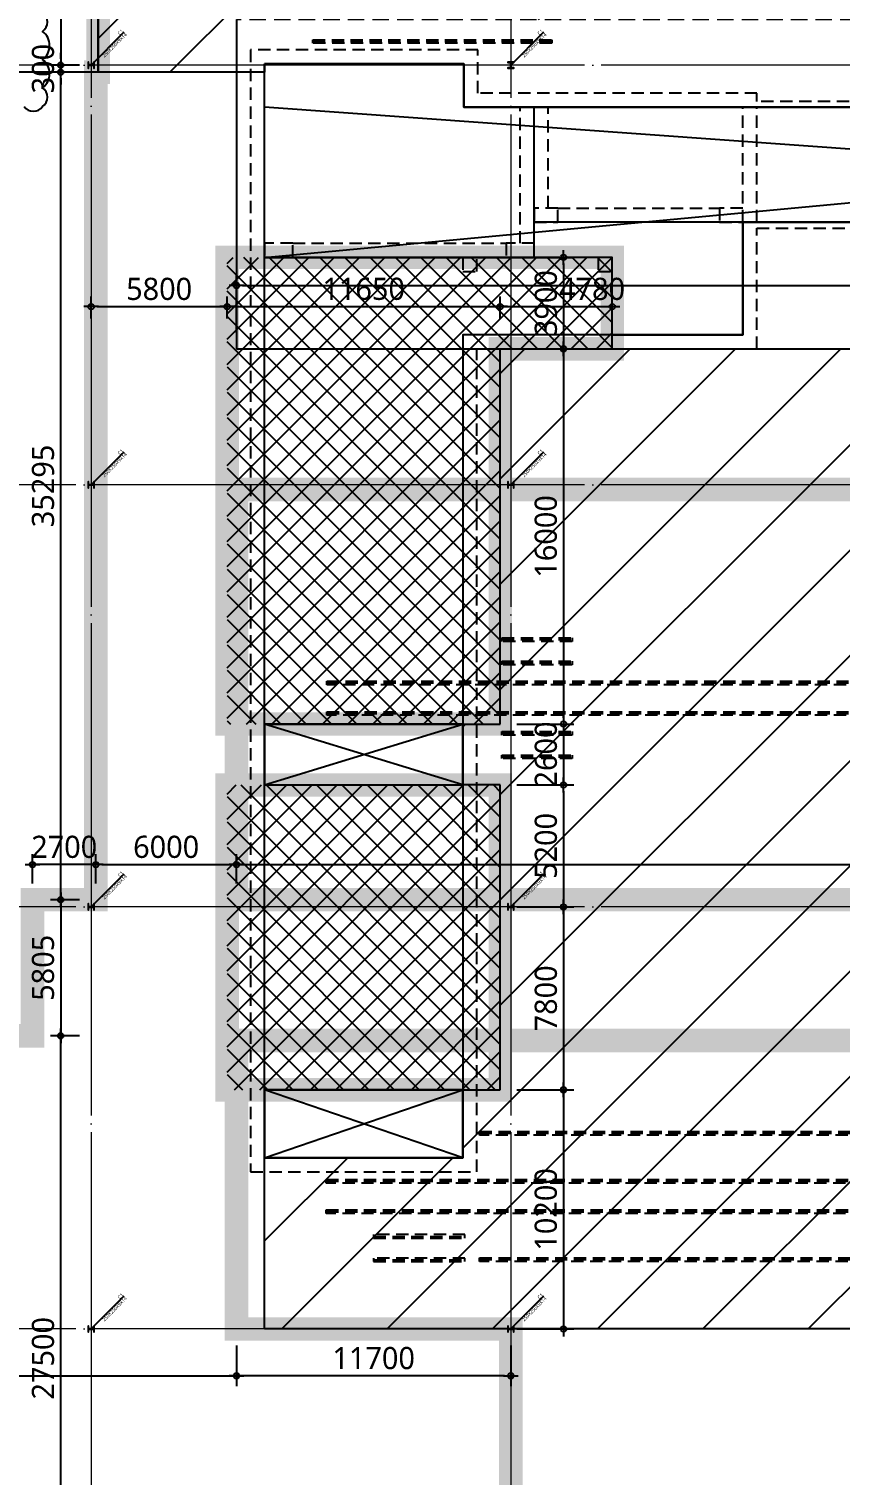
# Model space of a CAD drawing. Header units: millimetres. Extents: x -17369 to 294000, y -718917 to 220315.
# Drawn here: x 56795 to 91395, y 79312 to 140986 of the extents above; entities that cross this region are included whole.
import ezdxf
from ezdxf.enums import TextEntityAlignment as Align

# ---------------------------------------------------------------- set-up
doc = ezdxf.new("R2010")
doc.units = ezdxf.units.MM
doc.header["$LTSCALE"] = 350
for name, pattern in [('H1', [1, 0.5, -0.5]), ('H12', [3, 2, -1]), ('X-200-S-COL$0$CEN', [62, 60, -1, 0, -1]), ('X-200-S-COL$0$HID', [2.3, 1.5, -0.8])]:
    doc.linetypes.add(name, pattern=pattern)
for name, color, linetype in [('0-THK300 RC SFRC SLAB영역', 2, 'H12'), ('0-THK600 RC SLAB영역', 7, 'H12'), ('0-하중영역-AGV', 1, 'H1'), ('0_SFRC-SLAB', 3, 'Continuous'), ('8', 8, 'Continuous'), ('Dims', 1, 'Continuous'), ('X-200-S-COL$0$7', 7, 'Continuous'), ('X-200-S-COL$0$Cen', 1, 'X-200-S-COL$0$CEN'), ('X-200-S-COL$0$H-Col', 3, 'Continuous'), ('X-200-S-COL$0$H-매설빔(150x150)', 2, 'Continuous'), ('X-200-S-COL$0$PIT', 7, 'Continuous')]:
    doc.layers.add(name, color=color, linetype=linetype)
doc.layers.add('X-200-S-COL$0$#REV_231031', color=72, linetype='Continuous', plot=False)
doc.layers.add('X-200-S-COL$0$S-NAME', color=144, linetype='Continuous', plot=False)
doc.styles.add('X-200-S-COL$0$맑은고딕', font='malgun.ttf')
doc.styles.add('맑은고딕', font='malgun.ttf')
pattern_1 = [(45, (0, 0), (-538.8154, 538.8154), []), (135, (0, 0), (-538.8154, -538.8154), [])]

# ---------------------------------------------------------------- blocks, each defined once
blk = doc.blocks.new('X-200-S-COL$0$1F GRID_231010')
at = {"layer": 'X-200-S-COL$0$Cen', "lineweight": 0}
for p, q in [((0, 23300), (0, -123050)), ((17900, 23300), (17900, -123050)), ((172950, -18000), (-22950, -18000)), ((172950, -35900), (-22950, -35900)), ((172950, -53900), (-22950, -53900)), ((172950, -71900), (-22950, -71900))]:
    blk.add_line(p, q, dxfattribs=at)
blk = doc.blocks.new('X-200-S-COL$0$H-250x250x9x14')
at = {"color": 0, "linetype": 'ByBlock'}
blk.add_lwpolyline([(20.5, 111), (125, 111), (125, 125), (-125, 125), (-125, 111), (-20.5, 111, -0.4142136), (-4.5, 95), (-4.5, -95, -0.4142136), (-20.5, -111), (-125, -111), (-125, -125), (125, -125), (125, -111), (20.5, -111, -0.4142136), (4.5, -95), (4.5, 95, -0.4142136)], format="xyb", close=True, dxfattribs=at)
blk = doc.blocks.new('X-200-S-COL$0$1F COLUMN_231010')
at = {"layer": 'X-200-S-COL$0$H-Col', "color": 0, "rotation": 90}
for p in [(59450, 139443), (59450, 121543), (77350, 121543), (59450, 103543), (77350, 103543), (59450, 85543), (77350, 85543)]:
    blk.add_blockref('X-200-S-COL$0$H-250x250x9x14', p, dxfattribs=at)
at = {"layer": 'X-200-S-COL$0$H-Col', "color": 0}
blk.add_blockref('X-200-S-COL$0$H-250x250x9x14', (77350, 139443), dxfattribs=at)
blk = doc.blocks.new('X-200-S-COL$0$S-NAME')
at = {"layer": 'X-200-S-COL$0$S-NAME', "color": 0}
blk.add_line((0, 0), (2000, 0), dxfattribs=at)
at = {"layer": 'X-200-S-COL$0$S-NAME', "color": 0, "style": 'X-200-S-COL$0$맑은고딕'}
for p in [(2000, 105), (2000, -105)]:
    blk.add_attdef('.', text='', height=150, rotation=359.99494, dxfattribs=at).set_placement(p, align=Align.MIDDLE_RIGHT)
blk = doc.blocks.new('X-200-S-COL$0$PIT-1F')
at = {"layer": 'X-200-S-COL$0$7', "linetype": 'X-200-S-COL$0$HID'}
for points in [[(-2050, -8800), (-1450, -8800), (-1450, -8200), (-2050, -8200)], [(3730, -8800), (4330, -8800), (4330, -8200), (3730, -8200)]]:
    blk.add_lwpolyline(points, close=True, dxfattribs=at)
at = {"layer": 'X-200-S-COL$0$PIT', "color": 8, "linetype": 'X-200-S-COL$0$HID'}
for p, q in [((400, -7600), (400, -1800)), ((1600, -6100), (1600, -1800)), ((9900, -6700), (9900, -1800)), ((10500, -6700), (10500, -1800))]:
    blk.add_line(p, q, dxfattribs=at)
at = {"layer": 'X-200-S-COL$0$PIT', "color": 4}
blk.add_line((9900, -6700), (1000, -6700), dxfattribs=at)
at = {"layer": 'X-200-S-COL$0$PIT'}
for p, q in [((-10500, -28100), (-2050, -28100)), ((-10500, -30700), (-2050, -30700)), ((-10500, -43700), (-2050, -43700))]:
    blk.add_line(p, q, dxfattribs=at)
at = {"layer": 'X-200-S-COL$0$PIT', "color": 6, "linetype": 'X-200-S-COL$0$HID'}
blk.add_lwpolyline([(-1400, 650), (-11100, 650), (-11100, -47200), (-1450, -47200), (-1450, -12100), (10500, -12100), (10500, -6950), (58050, -6950), (58050, -1550), (46400, -1550), (46400, -550), (41800, -550), (41800, -1550), (10500, -1550), (10500, -1200), (-1400, -1200)], close=True, dxfattribs=at)
at = {"layer": 'X-200-S-COL$0$PIT', "linetype": 'ByBlock'}
blk.add_lwpolyline([(-10500, 50), (-2000, 50), (-2000, -1800), (42050, -1800), (42050, -800), (46150, -800), (46150, -1800), (57800, -1800), (57800, -6700), (9900, -6700), (9900, -11500), (-2050, -11500), (-2050, -46600), (-10500, -46600)], close=True, dxfattribs=at)
at = {"layer": 'X-200-S-COL$0$PIT', "color": 4}
blk.add_lwpolyline([(-10500, -8200), (1000, -8200), (1000, -1800)], dxfattribs=at)
at = {"layer": 'X-200-S-COL$0$PIT', "color": 4, "linetype": 'X-200-S-COL$0$HID'}
for points in [[(1000, -6700), (2000, -6700), (2000, -6100), (1000, -6100)], [(8900, -6700), (9900, -6700), (9900, -6100), (8900, -6100)], [(-10500, -8200), (-9300, -8200), (-9300, -7600), (-10500, -7600)], [(-200, -8200), (1000, -8200), (1000, -7600), (-200, -7600)]]:
    blk.add_lwpolyline(points, close=True, dxfattribs=at)
at = {"layer": 'X-200-S-COL$0$PIT', "color": 8, "linetype": 'X-200-S-COL$0$HID'}
for points in [[(2000, -6100), (8900, -6100)], [(-9300, -7600), (-200, -7600)]]:
    blk.add_lwpolyline(points, dxfattribs=at)
at = {"layer": 'X-200-S-COL$0$PIT'}
blk.add_lwpolyline([(4330, -11500), (4330, -8200), (-10500, -8200)], dxfattribs=at)
blk = doc.blocks.new('X-200-S-COL$0$ZONE#1 BEAM')
at = {"layer": 'X-200-S-COL$0$H-매설빔(150x150)', "color": 0, "linetype": 'ByBlock', "lineweight": -2}
for p, q in [((-8445, 1005), (1755, 1005)), ((-380, -24500), (2620, -24500)), ((-380, -25500), (2620, -25500)), ((-7850, -26350), (54550, -26350)), ((-7850, -27650), (54550, -27650)), ((-380, -28500), (2620, -28500)), ((-380, -29500), (2620, -29500)), ((-1335, -45555), (31275, -45555)), ((-7875, -47600), (54525, -47600)), ((-7875, -48900), (54525, -48900)), ((-5855, -49950), (-1955, -49950)), ((-5855, -50950), (-1955, -50950)), ((-1335, -50940), (31275, -50940))]:
    blk.add_line(p, q, dxfattribs=at)
for points in [[(1755, 1080), (1755, 930), (-8445, 930), (-8445, 1080)], [(2620, -24425), (2620, -24575), (-380, -24575), (-380, -24425)], [(2620, -25425), (2620, -25575), (-380, -25575), (-380, -25425)], [(54550, -26275), (54550, -26425), (-7850, -26425), (-7850, -26275)], [(54550, -27575), (54550, -27725), (-7850, -27725), (-7850, -27575)], [(2620, -28425), (2620, -28575), (-380, -28575), (-380, -28425)], [(2620, -29425), (2620, -29575), (-380, -29575), (-380, -29425)], [(31275, -45480), (31275, -45630), (-1335, -45630), (-1335, -45480)], [(54525, -47525), (54525, -47675), (-7875, -47675), (-7875, -47525)], [(54525, -48825), (54525, -48975), (-7875, -48975), (-7875, -48825)], [(-1955, -50025), (-1955, -49875), (-5855, -49875), (-5855, -50025)], [(-1955, -51025), (-1955, -50875), (-5855, -50875), (-5855, -51025)], [(31275, -50865), (31275, -51015), (-1335, -51015), (-1335, -50865)]]:
    blk.add_lwpolyline(points, close=True, dxfattribs=at)
blk = doc.blocks.new('DIMDOT')
at = {"color": 0, "linetype": 'ByBlock'}
blk.add_line((-1.2, 0), (1.2, 0), dxfattribs=at)
at = {"color": 3}
blk.add_circle((0, 0), 0.45, dxfattribs=at)

msp = doc.modelspace()

# ---------------------------------------------------------------- hatches: boundary and pattern name
at = {"layer": '0-THK300 RC SFRC SLAB영역', "linetype": 'ByBlock'}
h = msp.add_hatch(dxfattribs=at)
h.set_pattern_fill('ANSI31', color=256, scale=1000)
h.paths.add_polyline_path([(59750, 157722.6), (111150, 157722.6), (111150, 147517.6), (112250, 147517.6), (112250, 147717.6), (117200, 147717.6), (117200, 147517.6), (118300, 147517.6), (118300, 151902.6), (115490, 151902.6), (115490, 153297.6), (118300, 153297.6), (118300, 157722.6), (121120, 157722.6), (121120, 169172.6), (135680, 169172.6), (135680, 157442.6), (207430, 157442.6), (207430, 139342.6), (222230, 139342.6), (222230, 128092.6), (207430, 128092.6), (207430, 123542.6), (141350, 123542.6), (141350, 107852.6), (141435, 107852.6), (141435, 104082.6), (140835, 104082.6), (140835, 95552.6), (141045.3, 95552.6), (141348.7, 95249.2), (141348.5, 85542.6), (66850, 85542.6), (66850, 92842.6), (75300, 92842.6), (75300, 95742.6), (76900, 95742.6), (76900, 108742.6), (75300, 108742.6), (75300, 111342.6), (76900, 111342.6), (76900, 127342.6), (81680, 127342.6), (135150, 127342.6), (135150, 132742.6), (135150, 137642.6), (135150, 141387.6), (65650, 141387.6), (65650, 139142.6), (59750, 139142.6)])
h.paths.add_polyline_path([(118650, 92347.6), (118650, 111547.6), (126800, 111547.6), (126800, 110947.6), (132650, 110947.6), (132650, 105447.6), (130950, 105447.6), (130950, 97247.6), (132650, 97247.6), (132650, 92947.6), (126800, 92947.6), (126800, 92347.6)], flags=16)
h.paths.add_polyline_path([(101600, 156537.6), (101600, 147837.6), (107300, 147837.6), (107300, 156537.6)], flags=16)
at = {"layer": '0-THK600 RC SLAB영역'}
h = msp.add_hatch(dxfattribs=at)
h.set_pattern_fill('CTYSQ6ST', scale=5, angle=45)
h.set_pattern_definition(pattern_1)
h.paths.add_polyline_path([(65250, 131242.6), (65250, 111342.6), (76900, 111342.6), (76900, 127342.6), (81680, 127342.6), (81680, 131242.6)])
h = msp.add_hatch(dxfattribs=at)
h.set_pattern_fill('CTYSQ6ST', scale=5, angle=45)
h.set_pattern_definition(pattern_1)
h.paths.add_polyline_path([(76900, 108742.6), (76900, 95742.6), (65250, 95742.6), (65250, 108742.6)])

# ---------------------------------------------------------------- linework, layer by layer
at = {"layer": '0-THK300 RC SFRC SLAB영역', "linetype": 'ByBlock'}
for points in [[(59750, 139142.6), (59750, 157722.6)], [(65650, 141387.6), (65650, 127342.6)], [(66850, 139492.6), (66850, 139142.6)], [(75350, 139492.6), (66850, 139492.6)], [(75350, 137642.6), (75350, 139492.6)], [(66850, 139142.6), (59750, 139142.6)], [(119400, 137642.6), (75350, 137642.6)], [(87250, 132742.6), (135150, 132742.6)], [(87250, 127942.6), (87250, 132742.6)], [(81680, 127942.6), (87250, 127942.6)], [(81680, 127342.6), (81680, 127942.6)], [(65650, 127342.6), (135150, 127342.6)], [(76900, 127342.6), (81680, 127342.6)], [(76900, 111342.6), (76900, 127342.6)], [(75300, 111342.6), (76900, 111342.6)], [(75300, 108742.6), (75300, 111342.6)], [(76900, 108742.6), (75300, 108742.6)], [(76900, 95742.6), (76900, 108742.6)], [(75300, 95742.6), (76900, 95742.6)], [(75300, 92842.6), (75300, 95742.6)], [(66850, 92842.6), (75300, 92842.6)], [(66850, 85542.6), (66850, 92842.6)], [(141348.5, 85542.6), (66850, 85542.6)]]:
    msp.add_lwpolyline(points, dxfattribs=at)
at = {"layer": '0-THK300 RC SFRC SLAB영역'}
for points in [[(135150, 141387.6), (65650, 141387.6), (65650, 139142.6), (59750, 139142.6), (59750, 157722.6), (111150, 157722.6)], [(141348.5, 85542.6), (66850, 85542.6), (66850, 92842.6), (75300, 92842.6), (75300, 95742.6), (76900, 95742.6), (76900, 108742.6), (75300, 108742.6), (75300, 111342.6), (76900, 111342.6), (76900, 127342.6), (81680, 127342.6), (135150, 127342.6)]]:
    msp.add_lwpolyline(points, dxfattribs=at)
at = {"layer": '0-THK600 RC SLAB영역', "color": 7, "linetype": 'ByBlock', "const_width": 1000}
for points in [[(65250, 131242.6), (65250, 111342.6), (76900, 111342.6), (76900, 127342.6), (81680, 127342.6), (81680, 131242.6)], [(76900, 108742.6), (76900, 95742.6), (65250, 95742.6), (65250, 108742.6)]]:
    msp.add_lwpolyline(points, close=True, dxfattribs=at)
at = {"layer": '0-하중영역-AGV', "linetype": 'ByBlock', "const_width": 1000}
for points in [[(45870, 70542.6), (45870, 98042.6), (56950, 98042.6), (56950, 103847.6), (59650, 103847.6), (59650, 139142.6), (59750, 139142.6), (59750, 147387.6), (135350, 147387.6), (135350, 155387.6), (141350, 155387.6), (141350, 121542.6), (189430, 121542.6)], [(189430, 112542.6), (135150, 112542.6), (135150, 121342.6), (65650, 121342.6), (65650, 103847.6), (135150, 103847.6), (135150, 97847.6), (65650, 97847.6), (65650, 85542.6), (77350, 85542.6), (77350, 76542.6)]]:
    msp.add_lwpolyline(points, dxfattribs=at)
at = {"layer": '0_SFRC-SLAB'}
for p, q in [((59750, 157722.6), (59750, 139142.6)), ((66850, 131242.6), (66850, 139492.6)), ((66850, 139492.6), (75350, 139492.6)), ((75350, 139492.6), (75350, 137642.6)), ((59750, 139142.6), (50170, 139142.6)), ((75350, 137642.6), (119400, 137642.6)), ((135150, 132742.6), (87250, 132742.6)), ((87250, 132742.6), (87250, 127942.6)), ((81680, 131242.6), (66850, 131242.6)), ((81680, 127942.6), (81680, 131242.6)), ((87250, 127942.6), (81680, 127942.6)), ((75300, 111342.6), (66850, 111342.6)), ((66850, 111342.6), (66850, 108742.6)), ((75300, 108742.6), (75300, 111342.6)), ((66850, 108742.6), (75300, 108742.6)), ((75300, 95742.6), (66850, 95742.6)), ((66850, 95742.6), (66850, 92842.6)), ((75300, 92842.6), (75300, 95742.6)), ((66850, 92842.6), (75300, 92842.6))]:
    msp.add_line(p, q, dxfattribs=at)
at = {"layer": '8'}
for p, q in [((66850, 131242.6), (135150, 137642.6)), ((135150, 132742.6), (66850, 137642.6)), ((66850, 108742.6), (75300, 111342.6)), ((75300, 108742.6), (66850, 111342.6)), ((66850, 92842.6), (75300, 95742.6)), ((75300, 92842.6), (66850, 95742.6))]:
    msp.add_line(p, q, dxfattribs=at)
at = {"layer": 'Dims', "color": 1, "transparency": 16777216}
for p, q in [((58150, 147125.1), (58150, 139705.1)), ((58950, 139442.6), (57712.5, 139442.6)), ((58950, 139442.6), (57712.5, 139442.6)), ((58150, 139705.1), (58150, 139967.6)), ((58150, 139142.6), (58150, 139442.6)), ((58950, 139142.6), (57712.5, 139142.6)), ((58950, 139142.6), (57712.5, 139142.6)), ((58150, 104110.1), (58150, 138880.1)), ((58150, 138880.1), (58150, 138617.6)), ((77600, 131242.6), (80037.5, 131242.6)), ((79600, 130980.1), (79600, 127605.1)), ((65650, 128042.6), (65650, 130480.1)), ((59450, 128642.6), (59450, 129580.1)), ((65250, 128642.6), (65250, 129580.1)), ((65250, 128642.6), (65250, 129580.1)), ((65912.5, 130042.6), (134887.5, 130042.6)), ((76900, 128642.6), (76900, 129580.1)), ((76900, 128642.6), (76900, 129580.1)), ((81680, 128642.6), (81680, 129580.1)), ((59712.5, 129142.6), (64987.5, 129142.6)), ((65512.5, 129142.6), (76637.5, 129142.6)), ((77162.5, 129142.6), (81417.5, 129142.6)), ((77600, 127342.6), (80037.5, 127342.6)), ((77600, 127342.6), (80037.5, 127342.6)), ((79600, 127080.1), (79600, 111605.1)), ((79600, 111605.1), (79600, 111867.6)), ((77600, 111342.6), (80037.5, 111342.6)), ((77600, 111342.6), (80037.5, 111342.6)), ((79600, 111342.6), (79600, 108742.6)), ((77600, 108742.6), (80037.5, 108742.6)), ((77600, 108742.6), (80037.5, 108742.6)), ((79600, 108480.1), (79600, 108217.6)), ((79600, 108480.1), (79600, 103805.1)), ((56950, 104547.6), (56950, 105785.1)), ((59650, 104547.6), (59650, 105785.1)), ((59650, 104547.6), (59650, 105785.1)), ((65650, 104547.6), (65650, 105785.1)), ((65650, 104547.6), (65650, 105785.1)), ((59650, 105347.6), (56950, 105347.6)), ((59912.5, 105347.6), (65387.5, 105347.6)), ((59912.5, 105347.6), (60175, 105347.6)), ((65912.5, 105347.6), (134887.5, 105347.6)), ((58950, 103847.6), (57712.5, 103847.6)), ((58950, 103847.6), (57712.5, 103847.6)), ((58150, 103585.1), (58150, 98305.1)), ((77600, 103542.6), (80037.5, 103542.6)), ((77600, 103542.6), (80037.5, 103542.6)), ((79600, 103280.1), (79600, 96005.1)), ((58950, 98042.6), (57712.5, 98042.6)), ((58950, 98042.6), (57712.5, 98042.6)), ((58150, 70805.1), (58150, 97780.1)), ((77600, 95742.6), (80037.5, 95742.6)), ((77600, 95742.6), (80037.5, 95742.6)), ((79600, 95480.1), (79600, 85805.1)), ((77600, 85542.6), (80037.5, 85542.6)), ((65650, 84842.6), (65650, 83105.1)), ((65650, 84842.6), (65650, 83105.1)), ((77350, 84842.6), (77350, 83105.1)), ((46412.5, 83542.6), (65387.5, 83542.6)), ((77087.5, 83542.6), (65912.5, 83542.6))]:
    msp.add_line(p, q, dxfattribs=at)
at = {"layer": 'X-200-S-COL$0$#REV_231031'}
msp.add_lwpolyline([(56588.2, 137673.9, 0.5), (57380.2, 137673.9, 0.5), (57380.2, 137673.9, 0.5), (57380.2, 138477.7, 0.5), (57380.2, 139677.7, 0.5), (57380.2, 140877.7, 0.5), (57380.2, 141681.5, 0.5), (57380.2, 141681.5, 0.5), (56588.2, 141681.5, 0.5)], format="xyb", dxfattribs=at)

# ---------------------------------------------------------------- block references
msp.add_blockref('X-200-S-COL$0$PIT-1F', (77350, 139442.6))
at = {"layer": 'Dims', "color": 1, "transparency": 16777216, "xscale": 262.5, "yscale": 262.5, "zscale": 262.5}
for p, rotation in [((58150, 139442.6), 270), ((58150, 139442.6), 270), ((58150, 139142.6), 90), ((58150, 139142.6), 90), ((79600, 131242.6), 90), ((65650, 130042.6), 180), ((59450, 129142.6), 180), ((65250, 129142.6), 180), ((76900, 129142.6), 180), ((79600, 127342.6), 270), ((79600, 127342.6), 90), ((79600, 111342.6), 270), ((79600, 111342.6), 270), ((79600, 108742.6), 90), ((79600, 108742.6), 90), ((59650, 105347.6), 180), ((59650, 105347.6), 180), ((65650, 105347.6), 180), ((58150, 103847.6), 90), ((58150, 103847.6), 270), ((79600, 103542.6), 270), ((79600, 103542.6), 90), ((58150, 98042.6), 90), ((58150, 98042.6), 270), ((79600, 95742.6), 270), ((79600, 95742.6), 90), ((79600, 85542.6), 270), ((65650, 83542.6), 180)]:
    msp.add_blockref('DIMDOT', p, dxfattribs=dict(at, rotation=rotation))
for p in [(65250, 129142.6), (76900, 129142.6), (81680, 129142.6), (56950, 105347.6), (65650, 105347.6), (65650, 83542.6), (77350, 83542.6)]:
    msp.add_blockref('DIMDOT', p, dxfattribs=at)
at = {"layer": 'X-200-S-COL$0$Cen', "lineweight": 0}
msp.add_blockref('X-200-S-COL$0$1F GRID_231010', (59450, 157442.6), dxfattribs=at)
at = {"layer": 'X-200-S-COL$0$H-Col'}
msp.add_blockref('X-200-S-COL$0$1F COLUMN_231010', (0, 0), dxfattribs=at)
at = {"layer": 'X-200-S-COL$0$H-매설빔(150x150)', "color": 1, "linetype": 'X-200-S-COL$0$HID'}
msp.add_blockref('X-200-S-COL$0$ZONE#1 BEAM', (77350, 139442.6), dxfattribs=at)
at = {"layer": 'X-200-S-COL$0$S-NAME', "color": 241}
ref = msp.add_blockref('X-200-S-COL$0$S-NAME', (59450, 139442.6), dxfattribs=dict(at, rotation=45.00000000000001))
ref.add_attrib('.', '250X250X9X14', dxfattribs={"color": 0, "height": 150, "rotation": 44.994935, "style": 'X-200-S-COL$0$맑은고딕'}).set_placement((60938.2, 140782.6), align=Align.MIDDLE_RIGHT)
ref.add_attrib('.', 'C1', dxfattribs={"color": 0, "height": 150, "rotation": 44.994935, "style": 'X-200-S-COL$0$맑은고딕'}).set_placement((60789.9, 140931), align=Align.MIDDLE_RIGHT)
ref = msp.add_blockref('X-200-S-COL$0$S-NAME', (77350, 139442.6), dxfattribs=dict(at, rotation=45.00000000000001))
ref.add_attrib('.', '250X250X9X14', dxfattribs={"color": 0, "height": 150, "rotation": 44.994935, "style": 'X-200-S-COL$0$맑은고딕'}).set_placement((78838.2, 140782.6), align=Align.MIDDLE_RIGHT)
ref.add_attrib('.', 'C1', dxfattribs={"color": 0, "height": 150, "rotation": 44.994935, "style": 'X-200-S-COL$0$맑은고딕'}).set_placement((78689.9, 140931), align=Align.MIDDLE_RIGHT)
ref = msp.add_blockref('X-200-S-COL$0$S-NAME', (59450, 121542.6), dxfattribs=dict(at, rotation=45.00000000000001))
ref.add_attrib('.', '250X250X9X14', dxfattribs={"color": 0, "height": 150, "rotation": 44.994935, "style": 'X-200-S-COL$0$맑은고딕'}).set_placement((60938.2, 122882.6), align=Align.MIDDLE_RIGHT)
ref.add_attrib('.', 'C1', dxfattribs={"color": 0, "height": 150, "rotation": 44.994935, "style": 'X-200-S-COL$0$맑은고딕'}).set_placement((60789.9, 123031), align=Align.MIDDLE_RIGHT)
ref = msp.add_blockref('X-200-S-COL$0$S-NAME', (77350, 121542.6), dxfattribs=dict(at, rotation=45.00000000000001))
ref.add_attrib('.', '250X250X9X14', dxfattribs={"color": 0, "height": 150, "rotation": 44.994935, "style": 'X-200-S-COL$0$맑은고딕'}).set_placement((78838.2, 122882.6), align=Align.MIDDLE_RIGHT)
ref.add_attrib('.', 'C1', dxfattribs={"color": 0, "height": 150, "rotation": 44.994935, "style": 'X-200-S-COL$0$맑은고딕'}).set_placement((78689.9, 123031), align=Align.MIDDLE_RIGHT)
ref = msp.add_blockref('X-200-S-COL$0$S-NAME', (59450, 103542.6), dxfattribs=dict(at, rotation=45.00000000000001))
ref.add_attrib('.', '250X250X9X14', dxfattribs={"color": 0, "height": 150, "rotation": 44.994935, "style": 'X-200-S-COL$0$맑은고딕'}).set_placement((60938.2, 104882.6), align=Align.MIDDLE_RIGHT)
ref.add_attrib('.', 'C1', dxfattribs={"color": 0, "height": 150, "rotation": 44.994935, "style": 'X-200-S-COL$0$맑은고딕'}).set_placement((60789.9, 105031), align=Align.MIDDLE_RIGHT)
ref = msp.add_blockref('X-200-S-COL$0$S-NAME', (77350, 103542.6), dxfattribs=dict(at, rotation=45.00000000000001))
ref.add_attrib('.', '250X250X9X14', dxfattribs={"color": 0, "height": 150, "rotation": 44.994935, "style": 'X-200-S-COL$0$맑은고딕'}).set_placement((78838.2, 104882.6), align=Align.MIDDLE_RIGHT)
ref.add_attrib('.', 'C1', dxfattribs={"color": 0, "height": 150, "rotation": 44.994935, "style": 'X-200-S-COL$0$맑은고딕'}).set_placement((78689.9, 105031), align=Align.MIDDLE_RIGHT)
ref = msp.add_blockref('X-200-S-COL$0$S-NAME', (59450, 85542.6), dxfattribs=dict(at, rotation=45.00000000000001))
ref.add_attrib('.', '250X250X9X14', dxfattribs={"color": 0, "height": 150, "rotation": 44.994935, "style": 'X-200-S-COL$0$맑은고딕'}).set_placement((60938.2, 86882.6), align=Align.MIDDLE_RIGHT)
ref.add_attrib('.', 'C1', dxfattribs={"color": 0, "height": 150, "rotation": 44.994935, "style": 'X-200-S-COL$0$맑은고딕'}).set_placement((60789.9, 87031), align=Align.MIDDLE_RIGHT)
ref = msp.add_blockref('X-200-S-COL$0$S-NAME', (77350, 85542.6), dxfattribs=dict(at, rotation=45.00000000000001))
ref.add_attrib('.', '250X250X9X14', dxfattribs={"color": 0, "height": 150, "rotation": 44.994935, "style": 'X-200-S-COL$0$맑은고딕'}).set_placement((78838.2, 86882.6), align=Align.MIDDLE_RIGHT)
ref.add_attrib('.', 'C1', dxfattribs={"color": 0, "height": 150, "rotation": 44.994935, "style": 'X-200-S-COL$0$맑은고딕'}).set_placement((78689.9, 87031), align=Align.MIDDLE_RIGHT)

# ---------------------------------------------------------------- texts
at = {"layer": 'Dims', "color": 3, "transparency": 16777216, "char_height": 945, "attachment_point": 5, "rotation": 90, "style": '맑은고딕'}
for s, insert in [('\\A1;300', (57399.3, 139292.6)), ('\\A1;3900', (78849.3, 129292.6)), ('\\A1;35295', (57399.3, 121495.1)), ('\\A1;16000', (78846.7, 119342.6)), ('\\A1;2600', (78849.3, 110042.6)), ('\\A1;5200', (78849.3, 106142.6)), ('\\A1;5805', (57399.3, 100945.1)), ('\\A1;7800', (78849.3, 99642.6)), ('\\A1;10200', (78846.7, 90642.6)), ('\\A1;27500', (57399.3, 84292.6))]:
    msp.add_mtext(s, dxfattribs=dict(at, insert=insert))
at = {"layer": 'Dims', "color": 3, "transparency": 16777216, "char_height": 945, "attachment_point": 5, "style": '맑은고딕'}
for s, insert in [('\\A1;5800', (62350, 129893.3)), ('\\A1;11650', (71075, 129895.9)), ('\\A1;4780', (80813.1, 129893.3)), ('\\A1;2700', (58300, 106098.3)), ('\\A1;6000', (62650, 106098.3)), ('\\A1;11700', (71500, 84295.9))]:
    msp.add_mtext(s, dxfattribs=dict(at, insert=insert))

doc.saveas('drawing.dxf')
